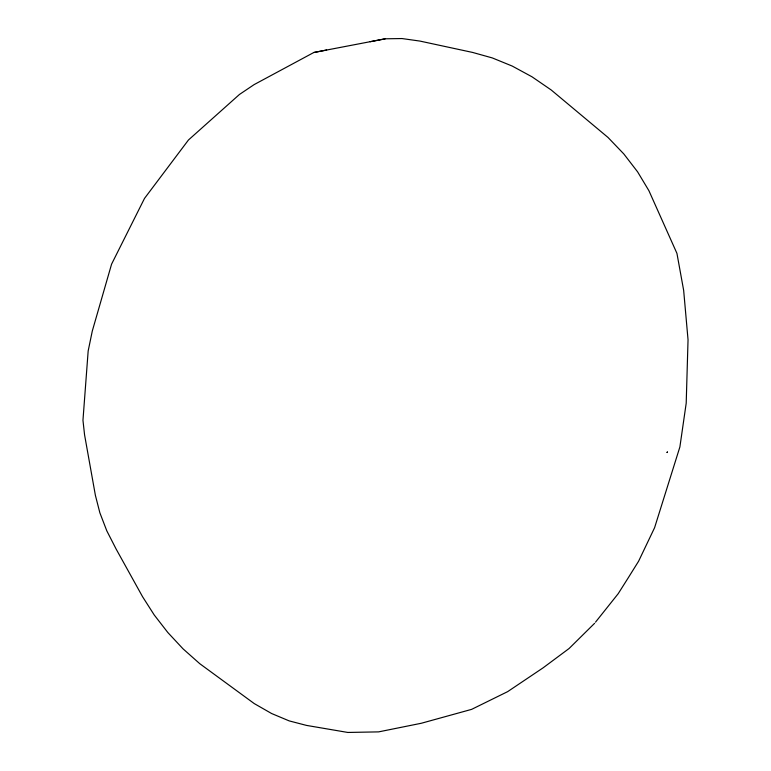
<?xml version="1.0" encoding="UTF-8"?>
<svg xmlns="http://www.w3.org/2000/svg" width="771" height="771" viewBox="0 0 771 771"><rect width="100%" height="100%" fill="white"/><g stroke="black" fill="none" stroke-linecap="round" stroke-linejoin="round"><path stroke-width="1.16" d="M595.53 622.139L618.207 593.68L628.269 577.778L638.6 561.221L654.589 527.711L679.887 446.939L686.2 403.204L688.04 339.809L683.655 290.349L676.938 253.38L648.903 190.678L637.588 171.827L623.835 153.969L608.011 137.45L551.198 89.976L532.009 76.811L512.243 66.075L492.312 57.931L472.613 52.438L419.906 41.075L401.98 38.55L385.298 38.801L313.797 52.505L254.102 84.617L239.444 94.467L188.461 139.994L144.505 198.407L111.573 264.164L92.279 331.087L88.164 350.998L82.96 420.282L84.569 434.863L95.382 495.3L99.864 512.802L106.793 530.824L116.113 549.029L142.548 596.687L154.239 614.998L167.818 632.509L183.064 648.864L199.737 663.667L254.247 703.586L271.652 713.541L289.192 720.895L306.501 725.405L347.827 732.45L378.609 731.881L421.303 723.265L471.64 709.359L507.646 691.645L543.083 667.85L569.094 648.507L594.595 623.305M313.797 52.505L326.625 50.028M370.128 41.721L385.298 38.801M667.339 451.989L667.079 452.519L667.339 451.989"/></g></svg>
